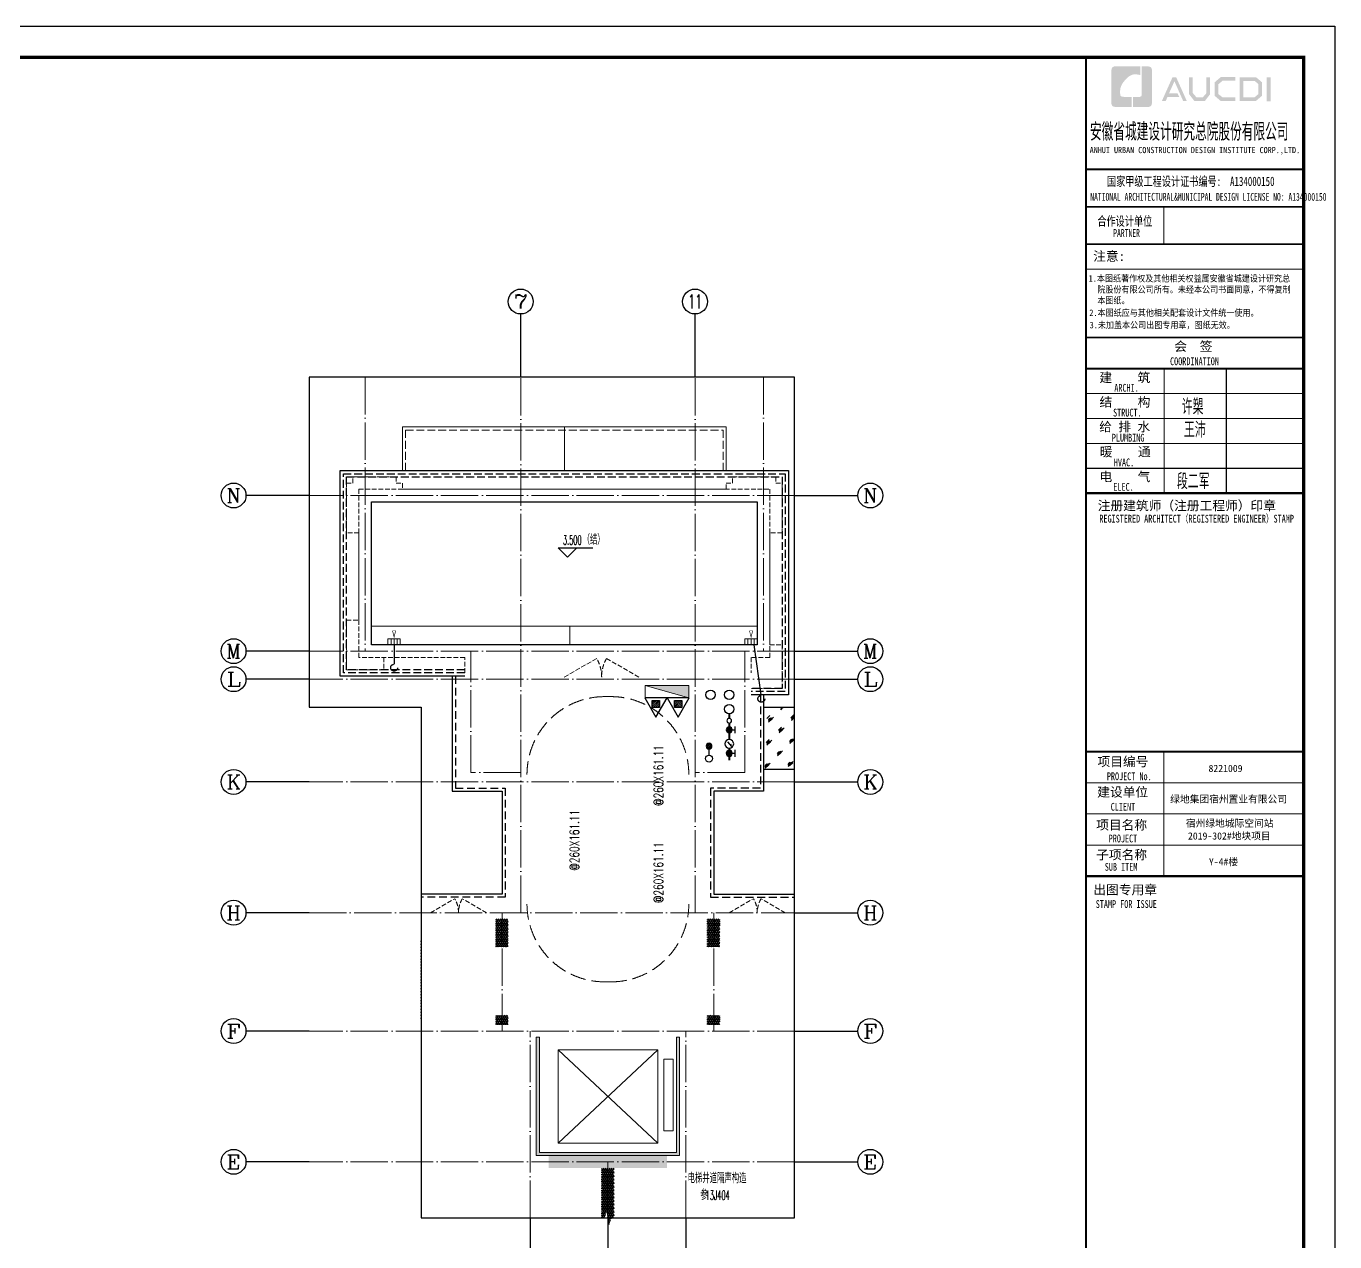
# Model space of a CAD drawing. Extents: x 27938 to 983267, y -209821 to 1628073.
# Drawn here: x 822356 to 843381, y 52778 to 72298 of the extents above; entities that cross this region are included whole.
import ezdxf
from ezdxf.enums import TextEntityAlignment as Align

# ---------------------------------------------------------------- set-up
doc = ezdxf.new("R2010")
doc.units = 0
doc.header["$LTSCALE"] = 1000
doc.header["$MEASUREMENT"] = 0
for name, pattern in [('#P_--_20B1_001_t3$0$DASH', [0.35, 0.25, -0.1]), ('__DASH', [0.35, 0.25, -0.1]), ('DASH', [0.35, 0.25, -0.1]), ('DOTE', [2.4200000000000004, 2, -0.2, 0.02, -0.2]), ('HIDDEN', [0.375, 0.25, -0.125])]:
    doc.linetypes.add(name, pattern=pattern)
for name, color, linetype, lineweight in [('3.5方案汇报，与郭总、侯月琴确定户型_t8$0$STAIR', 2, 'Continuous', 18), ('DOTE', 19, 'DOTE', 9), ('EQUIP_消火栓', 242, 'Continuous', 18), ('STAIR', 2, 'Continuous', 18), ('WINDOW', 144, 'Continuous', 15), ('图签', 147, 'Continuous', 18), ('填充', 251, 'Continuous', 5), ('平面-分水线', 214, 'Continuous', 15), ('平面-排水沟', 86, 'Continuous', 15), ('平面-看线', 45, 'Continuous', 15)]:
    doc.layers.add(name, color=color, linetype=linetype, lineweight=lineweight)
for name, color, linetype in [('AXIS', 3, 'Continuous'), ('AXIS_TEXT', 4, 'Continuous'), ('DIM_ELEV', 3, 'Continuous'), ('DIM_SYMB', 3, 'Continuous'), ('EQUIP_地漏', 7, 'Continuous'), ('EQUIP_消防', 7, 'Continuous'), ('PUB_TEXT', 4, 'Continuous'), ('ROOF', 183, 'Continuous'), ('VPIPE-凝结', 150, 'Continuous'), ('VPIPE-废水', 31, 'Continuous'), ('VPIPE-消防', 1, 'TG_X'), ('VPIPE-给水', 3, 'TG_J'), ('VPIPE-雨水', 4, 'DASH'), ('保温', 6, 'Continuous'), ('图框', 140, 'Continuous'), ('图签文字', 147, 'Continuous'), ('污水', 3, 'Continuous'), ('看线', 251, 'Continuous'), ('给水', 4, 'Continuous')]:
    doc.layers.add(name, color=color, linetype=linetype)
doc.layers.add('yichutu', color=7, linetype='Continuous', true_color=0xffffff, plot=False)
doc.styles.add('_TCH_AXIS', font='COMPLEX', dxfattribs={"bigfont": 'GBCBIG'})
doc.styles.add('_TCH_DIM', font='SIMPLEX.shx', dxfattribs={"width": 0.7, "bigfont": 'GBCBIG.shx'})
doc.styles.add('COMPLEX', font='COMPLEX')
doc.styles.add('HT', font='')
doc.styles.add('TG_LINETYPE', font='SIMPLEX', dxfattribs={"width": 0.8, "height": 3, "bigfont": 'HZTXT'})
doc.styles.add('宋体', font='', dxfattribs={"height": 50})
doc.styles.add('建筑图签-1', font='', dxfattribs={"width": 0.7})
doc.styles.add('建筑图签-2', font='TXT.shx', dxfattribs={"width": 0.5, "bigfont": 'HZTXT.shx'})
doc.styles.get('HT').set_extended_font_data('SimHei')
doc.styles.get('宋体').set_extended_font_data('SimSun')
doc.styles.get('建筑图签-1').set_extended_font_data('SimHei')
doc.linetypes.add('TG_J', pattern='A,2,-0.22,["J",TG_LINETYPE,S=0.1,R=0,X=-0.18,Y=-0.15],0', length=2.22)
doc.linetypes.add('TG_X', pattern='A,4,-0.3,["X",TG_LINETYPE,S=0.1,R=0,X=-0.23,Y=-0.15],0', length=4.3)
pattern_1 = [(90, (283184.9522580287, -314561.3548272096), (-16.49778, 1.010197673501861e-15), [9.525, -19.05]), (210, (283184.9522580287, -314561.3548272096), (8.248889999999996, -14.28749658604684), [9.525, -19.05]), (150, (283184.9522580287, -314551.8298272097), (-8.248890000000003, -14.28749658604684), [9.525, -19.05])]

# ---------------------------------------------------------------- blocks, each defined once
blk = doc.blocks.new('$TwtSys$00000434')
for p, q in [((-0.5, 0.5), (-0.5, -0.5)), ((-0.5, -0.5), (0.5, 0.5)), ((0.5, 0.5), (-0.5, 0.5)), ((0.5, -0.5), (0.5, 0.5)), ((-0.5, -0.5), (0.5, -0.5))]:
    blk.add_line(p, q)
blk.add_solid([(0.5, -0.5), (0.5, 0.5), (-0.5, -0.5)])
blk = doc.blocks.new('A$C2705576B')
at = {"layer": '给水'}
h = blk.add_hatch(color=256, dxfattribs=at)
edge = h.paths.add_edge_path()
edge.add_arc((417.4753939132206, -1741.187018943019), 47.17066666666666, 0, 360)
h = blk.add_hatch(color=256, dxfattribs=at)
edge = h.paths.add_edge_path()
edge.add_arc((794.6793657876551, -1741.187018943019), 47.17066666666666, 0, 360)
for p, q in [((363.1358234086074, -1645.378875686787), (471.8149644187652, -1645.378875686787)), ((417.4753939132206, -1741.187018943019), (417.4753939132206, -1645.378875686787)), ((740.3397952830419, -1645.378875686787), (849.0189362931997, -1645.378875686787)), ((794.6793657876551, -1741.187018943019), (794.6793657876551, -1645.378875686787)), ((525.2828902192414, -1704.277946659364), (564.0495230220258, -1714.966761028394)), ((601.1412538066506, -1768.080788225867), (525.283035626635, -1704.277946659364))]:
    blk.add_line(p, q, dxfattribs=at)
at = {"layer": '给水', "const_width": 35.378}
for points in [[(499.0671900771558, -1741.187018943019), (302.4753939132206, -1741.187018943019)], [(903.4753939132206, -1741.187018943019), (640.5791900772601, -1741.187018943019)], [(1052.830608317163, -1741.187018943019), (978.4711268208921, -1741.187018943019)]]:
    blk.add_lwpolyline(points, dxfattribs=at)
at = {"layer": '给水'}
for centre, radius in [((569.823190077208, -1741.187018943019), 70.756), ((417.4753939132206, -1741.187018943019), 47.17066666666666), ((794.6793657876551, -1741.187018943019), 47.17066666666666), ((940.9753939132206, -1741.187018943019), 37.5)]:
    blk.add_circle(centre, radius, dxfattribs=at)
blk = doc.blocks.new('$TwtSys$00000141')
at = {"color": 1}
for p, q in [((-47.09803151780761, 3.836055847277748), (-5.041545145413693, 45.89254221967349)), ((-47.09803151780761, 3.836055847277748), (-5.041545145413693, 45.89254221967349)), ((-43.60958444554853, -17.52724007043071), (17.52724007042889, 43.60958444554853)), ((-43.60958444554853, -17.52724007043071), (17.52724007042889, 43.60958444554853)), ((-33.23401871576607, -33.23401871577153), (33.23401871576607, 33.23401871576425)), ((-33.23401871576607, -33.23401871576971), (33.23401871576607, 33.23401871576425)), ((-16.17805684451741, -43.53063328177632), (43.79137317708955, 16.43879673983065)), ((-16.17805684451741, -43.53063328177632), (43.79137317708955, 16.43879673983247)), ((5.715553844029273, -46.12975947626182), (46.12974035062325, -5.715572969671484)), ((5.715553844029273, -46.12975947626182), (46.12974035062325, -5.715572969671484))]:
    blk.add_line(p, q, dxfattribs=at)
blk.add_circle((0, -1.818989403545856e-12), 47, dxfattribs=at)
blk.add_circle((0, -1.818989403545856e-12), 47, dxfattribs=at)
blk = doc.blocks.new('$TwtSys$00000546')
h = blk.add_hatch()
h.set_pattern_fill('ANSI31', color=1, scale=200, style=0)
h.set_pattern_definition([(45, (-38543.80223862439, -6670.830405693208), (-17.67766952966369, 17.67766952966369), [])])
h.paths.add_polyline_path([(-64.92232553117356, 173.7449990885525), (64.922325531159, 173.7449990885525), (64.922325531159, 43.90034802621994), (-64.92232553117356, 43.90034802621994)])
at = {"color": 1}
for points in [[(0, 343.6163707387423), (-198.3870041439732, 0), (198.3870041439732, 0)], [(-64.92232553117356, 173.7449990885525), (64.922325531159, 173.7449990885525), (64.922325531159, 43.90034802621994), (-64.92232553117356, 43.90034802621994)]]:
    blk.add_lwpolyline(points, close=True, dxfattribs=at)
blk = doc.blocks.new('yct-841-594-84100-59399.9999999999-100-1000.0')
at = {"layer": 'yichutu', "color": 7, "true_color": 0xffffff}
blk.add_lwpolyline([(0, 0), (0, 59399.99999999994), (84100, 59399.99999999994), (84100, 0)], close=True, dxfattribs=at)
blk = doc.blocks.new('_AXISO')
blk.add_circle((0, 0), 0.5)
at = {"layer": 'AXIS_TEXT', "style": 'COMPLEX', "width": 1.041666666666667}
blk.add_attdef('A', text='', height=0.56, dxfattribs=at).set_placement((-0.25, -0.28), (0.25, -0.28), align=Align.FIT)
blk = doc.blocks.new('DFSFSF')
at = {"layer": '平面-分水线'}
for p, q in [((697141.9143252881, 775567.7311356195), (697141.9143252881, 775667.5561356199)), ((697342.3369560526, 775667.5561356199), (697142.6869560517, 775667.5561356199)), ((697193.1069603423, 775567.7311356195), (697193.1069603423, 775667.5561356199)), ((697242.5119560522, 775567.7311356195), (697242.5119560522, 775667.5561356199)), ((697291.916951762, 775567.7311356195), (697291.916951762, 775667.5561356199)), ((697342.3369560526, 775667.5561356199), (697342.3369560526, 775567.7311356195)), ((697342.3369560526, 775567.7311356195), (697342.3369560526, 775667.5561356199)), ((697342.3369560526, 775567.7311356195), (697142.6869560517, 775567.7311356195))]:
    blk.add_line(p, q, dxfattribs=at)
blk = doc.blocks.new('DFGDGDGD')
at = {"layer": '平面-分水线', "const_width": 10}
blk.add_lwpolyline([(697267.5119560522, 775440.6606483405), (697242.5119560522, 775540.6606483405), (697217.5119560522, 775440.6606483405)], close=True, dxfattribs=at)
blk.add_blockref('DFSFSF', (0, 0))
blk = doc.blocks.new('院标1')
h = blk.add_hatch(color=150)
h.dxf.hatch_style = 1
h.set_gradient(color1=(33, 113, 253), color2=(33, 113, 253), tint=1, name='INVCURVED')
edge = h.paths.add_edge_path()
edge.add_spline(control_points=[(116372.9006213126, 648379.0025742948), (116378.7378886427, 648379.2628153446), (116381.5158105757, 648378.8361410631), (116390.5818825899, 648378.8361410631), (116390.5818825899, 648378.8361410631), (116390.5818825899, 648378.8361410631), (116616.0293115861, 648378.8361410631), (116616.0293115861, 648378.8361410631), (116616.0293115861, 648378.8361410631), (116616.0293115861, 648378.8361410631), (116616.0293115861, 648053.8555876653), (116616.0293115861, 648053.8555876653), (116616.0293115861, 648053.8555876653), (116616.0293115861, 648053.8555876653), (116108.105350393, 648053.8555876653), (116108.105350393, 648053.8555876653), (116108.105350393, 648053.8555876653), (116027.8361159938, 648053.8555876653), (115962.7123056344, 648111.1721664476), (115962.7123056344, 648199.2728408957), (115962.7123056344, 648199.2728408957), (115962.7123056344, 648199.2728408957), (115962.7123056344, 649214.6850108118), (115962.7123056344, 649214.6850108118), (115962.7123056344, 649214.6850108118), (115962.7123056344, 649295.0722615034), (116018.370604223, 649360.1052900997), (116108.105350393, 649360.1052900997), (116108.105350393, 649360.1052900997), (116108.105350393, 649360.1052900997), (116896.6871824661, 649360.1052900997), (116896.6871824661, 649360.1052900997), (116896.6871824661, 649360.1052900997), (116896.6871824661, 649360.1052900997), (116896.6871824661, 649080.1797254328), (116896.6871824661, 649080.1797254328), (116896.6871824661, 649080.1797254328), (116896.6871824661, 649080.1797254328), (116566.2234106177, 649140.4588157317), (116356.0121874289, 648859.1079773916), (116356.0121874289, 648859.1079773916), (116245.1373948324, 648719.2435419696), (116240.2896487121, 648545.3026589571), (116247.2284014249, 648465.708235659), (116247.2284014249, 648465.708235659), (116254.1792583724, 648386.1017081195), (116247.2284014249, 648465.708235659), (116247.2284014249, 648465.708235659), (116247.2284014249, 648465.708235659), (116247.2284014249, 648465.708235659), (116257.8347373425, 648373.9036652995), (116372.9006213126, 648379.0025742948)], knot_values=[0, 0, 0, 0, 0.07142857142857142, 0.07142857142857142, 0.07142857142857142, 0.1071428571428571, 0.1428571428571428, 0.1428571428571428, 0.1428571428571428, 0.1785714285714285, 0.2142857142857143, 0.2142857142857143, 0.2142857142857143, 0.25, 0.2857142857142857, 0.2857142857142857, 0.2857142857142857, 0.3214285714285714, 0.3571428571428572, 0.3571428571428572, 0.3571428571428572, 0.3928571428571428, 0.4285714285714285, 0.4285714285714285, 0.4285714285714285, 0.4642857142857143, 0.5, 0.5, 0.5, 0.5357142857142857, 0.5714285714285714, 0.5714285714285714, 0.5714285714285714, 0.6071428571428572, 0.6428571428571429, 0.6428571428571429, 0.6428571428571429, 0.6785714285714286, 0.7142857142857143, 0.7142857142857143, 0.7142857142857143, 0.75, 0.7857142857142857, 0.7857142857142857, 0.7857142857142857, 0.8214285714285714, 0.8571428571428571, 0.8571428571428571, 0.8571428571428571, 0.9285714285714286, 1, 1, 1, 1], degree=3, periodic=0)
h = blk.add_hatch(color=150)
h.dxf.hatch_style = 1
h.set_gradient(color1=(33, 113, 253), color2=(33, 113, 253), tint=1, name='INVCURVED')
edge = h.paths.add_edge_path()
edge.add_spline(control_points=[(117268.1328679732, 649214.6850108118), (117268.1328679732, 649214.6850108118), (117268.1328679732, 648199.2728408957), (117268.1328679732, 648199.2728408957), (117268.1328679732, 648199.2728408957), (117268.1328679732, 648114.1649385535), (117212.4715433248, 648053.8555876653), (117122.7277189753, 648053.8555876653), (117122.7277189753, 648053.8555876653), (117122.7277189753, 648053.8555876653), (116662.9574306789, 648053.8555876653), (116662.9574306789, 648053.8555876653), (116662.9574306789, 648053.8555876653), (116662.9574306789, 648053.8555876653), (116662.9574306789, 648378.8361410631), (116662.9574306789, 648378.8361410631), (116662.9574306789, 648378.8361410631), (116662.9574306789, 648378.8361410631), (116865.3281356438, 648378.8361410631), (116865.3281356438, 648378.8361410631), (116865.3281356438, 648378.8361410631), (116907.1906323904, 648378.8361410631), (116941.0734122108, 648412.809702649), (116941.0734122108, 648454.5723394576), (116941.0734122108, 648454.5723394576), (116941.0734122108, 648454.5723394576), (116941.0734122108, 649360.1052900997), (116941.0734122108, 649360.1052900997), (116941.0734122108, 649360.1052900997), (116941.0734122108, 649360.1052900997), (117122.7277189753, 649360.1052900997), (117122.7277189753, 649360.1052900997), (117122.7277189753, 649360.1052900997), (117204.4313052248, 649360.1052900997), (117268.1328679732, 649306.2474964692), (117268.1328679732, 649214.6850108118)], knot_values=[0, 0, 0, 0, 0.1, 0.1, 0.1, 0.15, 0.2, 0.2, 0.2, 0.25, 0.3, 0.3, 0.3, 0.35, 0.4, 0.4, 0.4, 0.45, 0.5, 0.5, 0.5, 0.55, 0.6, 0.6, 0.6, 0.6499999999999999, 0.7, 0.7, 0.7, 0.75, 0.8, 0.8, 0.8, 0.9, 1, 1, 1, 1], degree=3, periodic=0)
blk = doc.blocks.new('A$C140179C8')
at = {"layer": '图框'}
h = blk.add_hatch(color=256, dxfattribs=at)
h.paths.add_polyline_path([(40956.67029328132, -820.7526410380378), (41019.48493681522, -820.7526410380378), (41019.48493681522, -1205.884234249592), (40956.67029328132, -1205.884234249592)])
h.paths.add_polyline_path([(40580.31779790716, -879.0725192204118), (40580.31779790716, -1142.06065024808), (40760.59631415084, -1142.06065024808), (40822.6889430806, -1088.72301368136), (40822.6889430806, -929.4117791494355), (40762.47086420737, -879.0725193601102)], flags=16)
h.paths.add_polyline_path([(40521.27892290009, -820.0336442478001), (40521.27892290009, -1201.099525220692), (40782.47213870601, -1201.099525220692), (40881.72781808814, -1115.838787370361), (40881.72781808814, -901.8149288753048), (40783.89738023095, -820.0336442478001)])
h.paths.add_polyline_path([(40449.84422384575, -818.196207812056), (40449.84422384575, -875.8474659090862), (40246.28697891568, -875.8474659090862), (40179.88488736143, -931.3220685496926), (40179.88488736143, -1091.220826367848), (40246.28697891568, -1142.344576181844), (40450.93307295162, -1142.344576181844), (40450.93307295162, -1203.257744890638), (40219.07239019917, -1203.257744890638), (40117.83819230041, -1116.238230155781), (40117.83819230041, -901.9525828454643), (40216.89690507436, -818.196207812056)])
h.paths.add_polyline_path([(39708.3667424795, -819.090959421359), (39768.68057400826, -819.090959421359), (39768.68057400826, -1074.415964508429), (39825.70572708501, -1140.164233572781), (39930.97884701518, -1140.164233572781), (39988.00400010624, -1074.415964508429), (39988.00400010624, -819.090959421359), (40045.02694007789, -819.090959421359), (40045.02694007789, -1093.044743189588), (39962.78120856686, -1201.529694340192), (39793.90336553007, -1201.529694340192), (39708.3667424795, -1091.948426576331)])
h.paths.add_polyline_path([(39442.4596067107, -819.7718556420878), (39500.9542634706, -819.7718556420878), (39671.92791975057, -1201.924220720306), (39614.09719536593, -1201.924220720306), (39473.37008573813, -884.857664225623), (39385.81068198802, -1078.989276211709), (39521.59813462605, -1078.989276211709), (39551.88230409101, -1136.583997836336), (39361.38682242297, -1136.583997836336), (39332.08084666682, -1202.96400086116), (39270.53652711911, -1202.96400086116)])
for p, q in [((38052.46589077916, -2299.83371556364), (41552.46589077916, -2299.83371556364)), ((38052.46589077916, -2299.83371556364), (41552.46589077916, -2299.83371556364)), ((38052.46589077916, -2899.83371556364), (41552.46589077916, -2899.83371556364))]:
    blk.add_line(p, q, dxfattribs=at)
blk.add_lwpolyline([(0, 0), (42050, 0), (42050, -29699.99999999997), (0, -29699.99999999997)], close=True, dxfattribs=at)
blk.add_lwpolyline([(0, 0), (42050, 0), (42050, -29699.99999999997), (0, -29699.99999999997)], close=True, dxfattribs=at)
at = {"layer": '图框', "const_width": 50}
blk.add_lwpolyline([(41550, -29199.99999999997), (41550, -500), (1250, -500), (1250, -29199.99999999997)], close=True, dxfattribs=at)
at = {"layer": '图框'}
for points, const_width in [([(38052.46589077904, -29199.99999999997), (38052.46589077916, -499.9999999995343)], 35), ([(38052.46589077916, -2299.83371556364), (41552.46589077916, -2299.83371556364)], 30), ([(38052.46589077916, -2899.83371556364), (41552.46589077916, -2899.83371556364)], 30), ([(38052.46589077916, -2899.83371556364), (41552.46589077916, -2899.83371556364)], 30), ([(39302.46589077916, -2899.83371556364), (39302.46589077916, -3499.83371556364)], 17.5), ([(38052.46589077916, -3499.83371556364), (41552.46589077916, -3499.83371556364)], 30), ([(38052.46589077916, -3499.83371556364), (41552.46589077916, -3499.83371556364)], 30), ([(38052.46589077916, -3900.274789971765), (41552.46589077916, -3900.274789971765)], 17.5), ([(38056.70513273124, -4999.83371556364), (41556.70513273124, -4999.83371556364)], 30), ([(38056.70513273124, -5499.83371556364), (41556.70513273124, -5499.83371556364)], 35), ([(38056.70513273124, -5499.83371556364), (41556.70513273124, -5499.83371556364)], 35), ([(39306.70513273124, -5499.83371556364), (39306.70513273124, -7499.83371556364)], 17.5), ([(40306.70513273124, -5499.83371556364), (40306.70513273124, -7499.83371556364)], 17.5), ([(38056.70513273124, -5899.83371556364), (41556.70513273124, -5899.83371556364)], 17.5), ([(38056.70513273124, -6299.83371556364), (41556.70513273124, -6299.83371556364)], 17.5), ([(38056.70513273124, -6699.83371556364), (41556.70513273124, -6699.83371556364)], 17.5), ([(38056.70513273124, -7099.83371556364), (41556.70513273124, -7099.83371556364)], 17.5), ([(38056.70513273124, -7499.83371556364), (41556.70513273124, -7499.83371556364)], 35), ([(38052.46589077916, -11649.83371556364), (41552.46589077916, -11649.83371556364)], 35), ([(38052.46589077916, -11649.83371556364), (41552.46589077916, -11649.83371556364)], 35), ([(39302.46589077916, -13649.83371556361), (39302.46589077916, -11649.83371556364)], 17.5), ([(38052.46589077916, -12149.83371556364), (41552.46589077916, -12149.83371556364)], 17.5), ([(38052.46589077916, -12649.83371556361), (41552.46589077916, -12649.83371556361)], 17.5), ([(38052.46589077916, -13149.83371556361), (41552.46589077916, -13149.83371556361)], 17.5), ([(41552.46589077916, -13649.83371556361), (38052.46589077916, -13649.83371556361)], 35)]:
    blk.add_lwpolyline(points, dxfattribs=dict(at, const_width=const_width))
at = {"xscale": 0.5, "yscale": 0.5, "zscale": 0.5}
blk.add_blockref('院标1', (-19521.94561225129, -325324.5490525123), dxfattribs=at)
at = {"layer": '图框'}
for s, height, style, width, p in [('ANHUI URBAN CONSTRUCTION DESIGN INSTITUTE CORP.,LTD.', 100, '建筑图签-1', 0.91, (38111.69772491639, -2038.901537347585)), ('NATIONAL ARCHITECTURAL&MUNICIPAL DESIGN LICENSE NO: A134000150', 125, '建筑图签-1', 0.6, (38120.86008863372, -2802.684372604825)), ('PARTNER', 125, '建筑图签-1', 0.6, (38489.85564487567, -3383.183925582562)), ('1.本图纸著作权及其他相关权益属安徽省城建设计研究总', 105, 'HT', 0.88, (38095.31247487292, -4103.303948215209)), ('院股份有限公司所有。未经本公司书面同意，不得复制', 105, 'HT', 0.88, (38235.01568287751, -4280.488973638508)), ('本图纸。', 105, 'HT', 0.88, (38235.01568287751, -4455.530866872985)), (' 2.本图纸应与其他相关配套设计文件统一使用。 ', 105, 'HT', 0.88, (38039.8937963699, -4653.873498638161)), ('3.未加盖本公司出图专用章，图纸无效。', 105, 'HT', 0.88, (38111.42925545294, -4851.201474443078)), ('COORDINATION', 125, '建筑图签-1', 0.7, (39402.29956226191, -5443.414982483722)), ('ARCHI.', 125, '建筑图签-1', 0.7, (38507.19456203328, -5869.101097107865)), ('STRUCT.', 125, '建筑图签-1', 0.7, (38487.37413877936, -6267.556970695034)), ('PLUMBING', 125, '建筑图签-1', 0.7, (38467.05294004641, -6670.761406407226)), ('HVAC.', 125, '建筑图签-1', 0.7, (38499.37724948709, -7067.357450950425)), ('ELEC.', 125, '建筑图签-1', 0.7, (38491.68576572835, -7459.776654296555)), ('REGISTERED ARCHITECT（REGISTERED ENGINEER）STAMP', 125, '建筑图签-1', 0.7, (38266.88228308363, -7970.648617564235)), ('PROJECT No.', 125, '建筑图签-1', 0.7, (38387.30729733733, -12107.43370869616, -899.4999999998836)), ('CLIENT', 125, '建筑图签-1', 0.7, (38449.35066365218, -12597.01604502412)), ('PROJECT', 125, '建筑图签-1', 0.7, (38416.91550621612, -13106.60661520946)), ('SUB ITEM', 125, '建筑图签-1', 0.7, (38353.65229573613, -13562.16779468392)), ('STAMP FOR ISSUE', 125, '建筑图签-1', 0.7, (38208.82017528592, -14159.33426541646))]:
    blk.add_text(s, height=height, dxfattribs=dict(at, style=style, width=width)).set_placement(p)
at = {"layer": '图签', "color": 2, "style": '宋体'}
for s, p in [('8221009', (40021.1683206209, -11976.08676972147)), ('绿地集团宿州置业有限公司', (39405.03870412451, -12468.98719972558)), ('宿州绿地城际空间站', (39657.3840064226, -12856.14338893187)), ('2019-302#地块项目', (39690.98479200492, -13060.70194654469)), ('Y-4#楼', (40027.06086439919, -13476.08676972147))]:
    blk.add_text(s, height=114.672396144415, dxfattribs=at).set_placement(p)
at = {"layer": '图签文字', "color": 7, "style": '建筑图签-1'}
for s, height, width, p in [('安徽省城建设计研究总院股份有限公司', 250, 0.55, (38116.49414721131, -1811.446802265011)), ('国家甲级工程设计证书编号:  A134000150', 150, 0.7, (38388.54279470944, -2566.31415112596)), ('合作设计单位', 150, 0.7, (38234.92927200766, -3204.878861066885))]:
    blk.add_text(s, height=height, dxfattribs=dict(at, width=width)).set_placement(p)
for s, p in [('注意:', (38168.17322336184, -3768.378986909054)), ('会  签', (39469.76323031774, -5216.22160671372)), ('建    筑', (38267.29546599369, -5716.597893641796)), ('结    构', (38269.6130926949, -6110.364263667259)), ('给 排 水', (38264.9942053979, -6507.302951369435)), ('暖    通', (38274.10841605579, -6908.853140653577)), ('电    气', (38269.20588598633, -7308.938427585177)), ('注册建筑师（注册工程师）印章', (38240.21179920109, -7773.126920900773)), ('项目编号', (38236.43888822803, -11883.76335234242)), ('建设单位', (38232.55038793047, -12372.45420414532)), ('项目名称', (38215.76776485424, -12901.44285943589)), ('子项名称', (38215.76776485424, -13379.79111297053)), ('出图专用章', (38170.39692084538, -13940.96228116142))]:
    blk.add_text(s, height=150, dxfattribs=at).set_placement(p)
at = {"layer": '图签文字', "color": 1, "style": '建筑图签-2', "width": 0.7}
for s, p in [('许槊', (39589.74690794852, -6235.948950364254)), ('王沛', (39625.267749344, -6606.427357712761)), ('段二军', (39512.82218784373, -7434.188788482919))]:
    blk.add_text(s, height=250, dxfattribs=at).set_placement(p)

msp = doc.modelspace()

# ---------------------------------------------------------------- hatches: boundary and pattern name
at = {"layer": '保温', "linetype": 'Continuous', "ltscale": 10, "true_color": 0x636466}
h = msp.add_hatch(dxfattribs=at)
h.set_pattern_fill('玻璃1', color=251, scale=35, style=0)
h.set_pattern_definition([(45, (545884.9492205566, -546172.438822836), (-171.459252302114, 171.459252302114), [78.4, -201.6]), (45, (545918.5492205566, -546158.438822836), (-171.459252302114, 171.459252302114), [33.6, -246.4]), (45, (545884.9492205566, -546158.438822836), (-171.459252302114, 171.459252302114), [56, -224]), (45, (545901.7492205566, -546172.438822836), (188.0904037956217, -188.0904037956217), [70, -210]), (45, (545884.9492205566, -546186.438822836), (-171.459252302114, 171.459252302114), [112, -168]), (45, (545884.9492205566, -546144.438822836), (-171.459252302114, 171.459252302114), [28, -252])])
h.paths.add_polyline_path([(834701.5309601449, 60362.37063428891), (834701.5309601449, 61362.37187702066), (834201.5306110797, 61362.37143718891), (834201.5341898757, 60362.37681934456)])
at = {"layer": '保温', "linetype": 'Continuous', "ltscale": 10}
h = msp.add_hatch(dxfattribs=at)
h.set_pattern_fill('HEX', color=251, scale=10, angle=90, style=0)
h.set_pattern_definition(pattern_1)
h.paths.add_polyline_path([(829901.6290120748, 57512.37124656737), (830101.6289957655, 57512.37124655469), (830101.529806714, 57962.36397184632), (829901.5298230234, 57962.36416849124)])
h = msp.add_hatch(dxfattribs=at)
h.set_pattern_fill('HEX', color=251, scale=10, angle=90, style=0)
h.set_pattern_definition(pattern_1)
h.paths.add_polyline_path([(833501.3454630258, 57512.41699736819), (833301.3454793999, 57512.4119135332), (833301.433230035, 57962.40464120076), (833501.4332136558, 57962.40992166798)])
at = {"layer": '保温', "linetype": 'ByBlock', "ltscale": 10}
h = msp.add_hatch(dxfattribs=at)
h.set_pattern_fill('AR-HBONE', color=251, scale=55)
h.set_pattern_definition([(45, (283184.9522580287, -314561.3548272096), (0, 47.41575231924514), [100.584, -33.528]), (135, (283208.6601180286, -314537.6469672096), (3.05311331771918e-15, 47.41575231924513), [100.584, -33.528])])
h.paths.add_polyline_path([(828701.5309592071, 57609.09577864906), (828701.5309592071, 56362.36986877068), (828701.6270571873, 56362.36986867615)])
at = {"layer": '保温', "linetype": 'Continuous', "ltscale": 10}
h = msp.add_hatch(dxfattribs=at)
h.set_pattern_fill('HEX', color=251, scale=10, angle=90, style=0)
h.set_pattern_definition(pattern_1)
h.paths.add_polyline_path([(829901.6300338567, 56262.36563279192), (830101.6300175469, 56262.36563277923), (830101.5262225247, 56412.37122999402), (829901.526238834, 56412.37142663894)])
h = msp.add_hatch(dxfattribs=at)
h.set_pattern_fill('HEX', color=251, scale=10, angle=90, style=0)
h.set_pattern_definition(pattern_1)
h.paths.add_polyline_path([(833501.3762152786, 56262.41138397055), (833301.3762316527, 56262.40630013557), (833301.4762136661, 56412.41189994031), (833501.476197287, 56412.41718040753)])
h = msp.add_hatch(dxfattribs=at)
h.set_pattern_fill('HEX', color=251, scale=10, angle=90, style=0)
h.set_pattern_definition(pattern_1)
h.paths.add_polyline_path([(832651.5301510091, 53962.36997949201), (832651.530109603, 54162.36997648221), (830751.5295115304, 54162.36997652645), (830751.5295529366, 53962.36997953613)])
h = msp.add_hatch(dxfattribs=at)
h.set_pattern_fill('HEX', color=251, scale=10, angle=90, style=0)
h.set_pattern_definition(pattern_1)
h.paths.add_polyline_path([(831601.6287675728, 53162.37000428684), (831645.280959676, 53162.37000428684), (831682.5354191293, 53267.37000428714), (831719.5640850784, 53057.37000428684), (831757.780959676, 53162.3700042869), (831801.628751263, 53162.3700042869), (831801.628744395, 53962.36987968287), (831601.6287607043, 53962.37007632779)])
at = {"layer": '填充'}
h = msp.add_hatch(dxfattribs=at)
h.set_pattern_fill('隔热材料02', color=256, scale=100, style=0)
h.set_pattern_definition([(0, (-342506.8658692831, -554576.2605129889), (0, 50), []), (0, (-342506.8658692831, -554559.5940129888), (0, 50), []), (270, (-342463.1243692831, -554550.962762989), (50, -9.184850993605149e-15), [5.01775, -44.98225]), (270, (-342500.5831192828, -554550.962762989), (50, -9.184850993605149e-15), [5.01775, -44.98225]), (90, (-342475.0713692828, -554584.891762989), (-50, 3.061616997868383e-15), [5.01775, -44.98225]), (90, (-342488.6363692832, -554584.891762989), (-50, 3.061616997868383e-15), [5.01775, -44.98225]), (180, (-342456.8416192828, -554592.927262989), (-6.123233995736766e-15, -50), [50.02425, 0.02425]), (135, (-342470.7988692828, -554590.418512989), (2.775557561562891e-15, 49.99987405109137), [4.268000000000001, -66.44274999999999]), (116.56505, (-342423.816869283, -554587.400512989), (0.0001128305918363104, 49.99993342107836), [2.804999999999989, -108.9984999999997]), (116.56505, (-342473.816869283, -554587.400512989), (0.0001128305918363104, 49.99993342107836), [2.804999999999989, -108.9984999999997]), (153.43495, (-342415.7813692827, -554592.927262989), (-0.0001128305918057793, 49.99993342107837), [5.609999999999999, -106.1935]), (153.43495, (-342465.7813692827, -554592.927262989), (-0.0001128305918057793, 49.99993342107837), [5.609999999999999, -106.1935]), (63.43495000000001, (-342425.0713692828, -554579.8740129889), (-0.0001128305918307593, 49.99993342107837), [26.714, -85.0895]), (63.43495000000001, (-342475.0713692828, -554579.8740129889), (-0.0001128305918307593, 49.99993342107837), [26.714, -85.0895]), (116.56505, (-342413.1243692831, -554550.962762989), (0.0001128305918363104, 49.99993342107836), [2.804999999999989, -108.9984999999997]), (116.56505, (-342463.1243692831, -554550.962762989), (0.0001128305918363104, 49.99993342107836), [2.804999999999989, -108.9984999999997]), (135, (-342464.3788692829, -554548.454012989), (2.775557561562891e-15, 49.99987405109137), [4.268000000000001, -66.44274999999999]), (153.43495, (-342417.3968692831, -554545.436012989), (-0.0001128305918057793, 49.99993342107837), [5.609999999999999, -106.1935]), (153.43495, (-342467.3968692831, -554545.436012989), (-0.0001128305918057793, 49.99993342107837), [5.609999999999999, -106.1935]), (45, (-342499.328619283, -554548.454012989), (0, 49.99987405109137), [4.268000000000001, -66.44274999999999]), (63.43495000000001, (-342450.5831192828, -554550.962762989), (-0.0001128305918307593, 49.99993342107837), [2.805, -108.9985]), (63.43495000000001, (-342500.5831192828, -554550.962762989), (-0.0001128305918307593, 49.99993342107837), [2.805, -108.9985]), (26.56505, (-342446.3108692829, -554545.436012989), (0.0001128305918307593, 49.99993342107837), [5.609999999999999, -106.1935]), (26.56505, (-342496.3108692829, -554545.436012989), (0.0001128305918307593, 49.99993342107837), [5.609999999999999, -106.1935]), (116.56505, (-342438.6363692832, -554579.8740129889), (0.0001128305918363104, 49.99993342107836), [26.71399999999991, -85.08949999999966]), (116.56505, (-342488.6363692832, -554579.8740129889), (0.0001128305918363104, 49.99993342107836), [26.71399999999991, -85.08949999999966]), (45, (-342492.9086192831, -554590.418512989), (0, 49.99987405109137), [4.268000000000001, -66.44274999999999]), (63.43495000000001, (-342439.890619283, -554587.400512989), (-0.0001128305918307593, 49.99993342107837), [2.805, -108.9985]), (63.43495000000001, (-342489.890619283, -554587.400512989), (-0.0001128305918307593, 49.99993342107837), [2.805, -108.9985]), (26.56505, (-342447.9263692828, -554592.927262989), (0.0001128305918307593, 49.99993342107837), [5.609999999999999, -106.1935]), (26.56505, (-342497.9263692828, -554592.927262989), (0.0001128305918307593, 49.99993342107837), [5.609999999999999, -106.1935])])
h.paths.add_polyline_path([(832801.5314597497, 56062.37029072506), (832851.5314597497, 56062.37029072343), (832851.5314596817, 54162.37029070329), (830551.5314596719, 54162.37029072121), (830551.5314596458, 56062.37029072459), (830601.5314596458, 56062.37029072377), (830601.5314596714, 54212.3702907183), (832801.5314596836, 54212.37029070375)])

# ---------------------------------------------------------------- linework, layer by layer
at = {"layer": '3.5方案汇报，与郭总、侯月琴确定户型_t8$0$STAIR'}
for p, q in [((832501.5272729443, 55862.37132096189), (830901.5272729439, 54362.37132096328)), ((830901.5272729439, 55862.37132096189), (832501.5272729443, 54362.37132096328))]:
    msp.add_line(p, q, dxfattribs=at)
for points in [[(830901.5272729439, 54362.37132096328), (830901.5272729439, 55862.37132096189), (832501.5272729443, 55862.37132096189), (832501.5272729443, 54362.37132096328)], [(832601.527272935, 54562.37132107877), (832601.527272935, 55712.37132107923), (832751.5272729378, 55712.37132107923), (832751.5272729378, 54562.37132107877)]]:
    msp.add_lwpolyline(points, close=True, dxfattribs=at)
at = {"layer": 'AXIS'}
for p, q in [((830301.530959209, 66662.36911574114), (830301.530959209, 67676.97669560535)), ((833101.530960151, 66662.36911568014), (833101.530960151, 67676.97669554435)), ((826901.5336130899, 64762.36931358583), (825886.9260332257, 64762.36931358583)), ((834701.5309601445, 64762.36931357099), (835716.1385400087, 64762.36931357099)), ((826901.5336130899, 62262.37031782445), (825886.9260332257, 62262.37031782445)), ((834701.5309601449, 62262.3703178096), (835716.1385400092, 62262.3703178096)), ((826901.5336130899, 61812.37031782451), (825886.9260332257, 61812.37031782451)), ((834701.5309601449, 61812.3703178096), (835716.1385400092, 61812.3703178096)), ((826901.5336132767, 60162.37031802707), (825886.9260334125, 60162.37031802707)), ((834701.5309599582, 60162.37031801217), (835716.1385398224, 60162.37031801217)), ((826901.53361277, 58062.36965010638), (825886.9260329058, 58062.36965010638)), ((834701.5309604649, 58062.36965009148), (835716.1385403291, 58062.36965009148)), ((826901.5336130899, 56162.37031784267), (825886.9260332257, 56162.37031784267)), ((834701.5309601449, 56162.37031782776), (835716.1385400092, 56162.37031782776)), ((826901.5336130233, 54062.37031788405), (825886.9260331591, 54062.37031788405)), ((834701.5309602111, 54062.37031786915), (835716.1385400753, 54062.37031786915)), ((830451.5298148687, 53162.37000428714), (830451.5298148687, 52147.76242442292)), ((831701.0486003305, 53162.37000428708), (831701.0486003305, 52147.76242442286)), ((832951.5298052863, 53162.37000429546), (832951.5298052863, 52147.76242443125))]:
    msp.add_line(p, q, dxfattribs=at)
at = {"layer": 'DIM_ELEV'}
for p, q in [((831051.5286705405, 63771.98725318836), (830901.5286705405, 63921.98725318836)), ((830901.5286705405, 63921.98725318836), (831459.1851601654, 63921.98725318836)), ((831051.5286705405, 63771.98725318836), (831201.5286705405, 63921.98725318836))]:
    msp.add_line(p, q, dxfattribs=at)
at = {"layer": 'DIM_SYMB'}
msp.add_lwpolyline([(826901.5336130229, 66662.36911561873), (826901.5336130229, 61362.37011934954), (828701.5309591237, 61362.37011934954), (828701.5309592905, 53162.37000428987), (834701.5309601445, 53162.37000428987), (834701.5309601445, 66662.36911561873)], close=True, dxfattribs=at)
at = {"layer": 'DOTE', "linetype": 'DOTE', "ltscale": 0.3}
for p, q in [((827801.5272594029, 66662.36911561873), (827801.5272594029, 62262.37000432398)), ((830301.530959209, 58062.36996705315), (830301.530959209, 66662.36911561873)), ((833101.530959209, 58062.36996705315), (833101.530959209, 66662.36911561873)), ((834201.528432101, 66662.36911561873), (834201.528432101, 62262.37000432392)), ((834701.530960218, 64762.36900008537), (826901.533613096, 64762.36900008543)), ((834701.5309601449, 62262.37000432398), (826901.5336130229, 62262.37000432404)), ((829501.530959209, 60312.37000432392), (829501.5309592085, 62262.37000432398)), ((833901.530959209, 60312.37000432392), (833901.530959209, 62262.37000432392)), ((834701.5309601449, 61812.37000432398), (826901.5336130229, 61812.37000432404)), ((834701.5309601449, 60162.36999966644), (826901.5336130229, 60162.36999966638)), ((830301.530959209, 60312.37000432386), (829501.530959209, 60312.37000432392)), ((833901.530959209, 60312.37000432375), (833101.5309592085, 60312.37000432386)), ((826901.5336130229, 58062.36996705344), (834701.5309601449, 58062.36996705338)), ((830001.5298148687, 56162.37031788399), (830001.5298148687, 58062.36996705338)), ((833401.5298148687, 56162.37031788399), (833401.5298148682, 58062.36996705338)), ((834701.5309601449, 56162.37031788405), (826901.5336130229, 56162.37031788399)), ((830451.5298148687, 53162.37000428714), (830451.5298148687, 56162.37031788405)), ((832951.5298148687, 53162.37000428714), (832951.5298148687, 56162.37031788405)), ((834701.5309601449, 54062.37031788405), (826901.5336130229, 54062.37031788399)), ((831701.5298148687, 53159.64743305554), (831701.5298148687, 54062.37031788411))]:
    msp.add_line(p, q, dxfattribs=at)
at = {"layer": 'ROOF', "ltscale": 0.8}
msp.add_lwpolyline([(829401.5296860016, 61862.37035466984), (827401.5286699324, 61862.37035466984), (827401.5286699324, 65162.37009525867), (834601.5306462646, 65162.37009525878), (834601.5306462646, 61562.37035466995), (834001.5292728175, 61562.37035466995)], dxfattribs=at)
at = {"layer": 'ROOF', "linetype": '__DASH', "ltscale": 0.5}
for points in [[(829401.5296860016, 61912.37035466984), (827451.5286699324, 61912.37035466984), (827451.5286699324, 65112.37009525867), (834551.5306462646, 65112.37009525878), (834551.5306462646, 61612.37035466995), (834001.5292728175, 61612.37035466995)], [(829401.5296860016, 61962.37035466984), (827501.5286699324, 61962.37035466984), (827501.5286699324, 65062.37009525867), (834501.5306462646, 65062.37009525878), (834501.5306462646, 61662.37035466995), (834001.5292728175, 61662.37035466995)]]:
    msp.add_lwpolyline(points, dxfattribs=at)
at = {"layer": 'ROOF', "ltscale": 0.8}
msp.add_lwpolyline([(834101.5256862167, 62362.3659169307), (829601.5299548189, 62362.36829098871), (827901.5295919728, 62362.36829098871), (827901.5295919763, 64662.36728678548), (834101.5309128239, 64662.36728660423)], close=True, dxfattribs=at)
at = {"layer": 'STAIR', "color": 130}
msp.add_lwpolyline([(828401.7847336712, 65162.37009525867), (828401.5364971412, 65862.37009364375), (833601.6045830608, 65862.37009364375), (833601.8528195908, 65162.37009525878)], dxfattribs=at)
at = {"layer": 'STAIR', "color": 130, "linetype": '#P_--_20B1_001_t3$0$DASH', "ltscale": 0.5}
msp.add_lwpolyline([(828451.7847368154, 65162.37009525867), (828451.5542314663, 65812.37009364375), (833551.6223110976, 65812.37009364375), (833551.8528164467, 65162.37009525878)], dxfattribs=at)
at = {"layer": 'STAIR', "color": 251, "linetype": 'DASH'}
for points in [[(830401.5321320505, 60282.37074652236, -0.4142135623699036), (831651.5321320505, 61532.37074650874), (831751.5321320626, 61532.37074650874, -0.4142135623699035), (833001.5321320626, 60282.37074652236)], [(830401.5321340761, 58202.37622164705, 0.4142135623699036), (831651.5321340761, 56952.37622166067), (831751.5321340882, 56952.37622166067, 0.4142135623699035), (833001.5321340882, 58202.37622164705)]]:
    msp.add_lwpolyline(points, format="xyb", dxfattribs=at)
at = {"layer": 'VPIPE-凝结'}
for p, q in [((828266.5240914088, 62362.37063975303), (828266.5241514205, 62052.37302260284)), ((834166.5255048281, 61562.3675482841), (834051.1056819009, 62362.36594353079)), ((833326.5329011614, 60592.37084104199), (833326.5329011614, 60690.37084104199))]:
    msp.add_line(p, q, dxfattribs=at)
at = {"layer": 'VPIPE-废水'}
msp.add_circle((833326.5329011614, 60537.37084104199), 55, dxfattribs=at)
at = {"layer": 'VPIPE-消防', "linetype": 'Continuous'}
msp.add_circle((833351.5325702103, 61562.37065636399), 75, dxfattribs=at)
at = {"layer": 'VPIPE-给水', "linetype": 'Continuous'}
for centre in [(833651.5329163382, 61562.37294759948), (833651.5329163377, 61332.37294759948)]:
    msp.add_circle(centre, 75, dxfattribs=at)
at = {"layer": 'VPIPE-雨水'}
for centre in [(828266.5238824498, 61997.37091571241), (834166.5252350732, 61497.37034033143)]:
    msp.add_circle(centre, 55, dxfattribs=at)
at = {"layer": 'WINDOW', "color": 250, "linetype": 'DASH', "ltscale": 0.3}
for points in [[(831001.531137337, 61845.70466929863), (831521.1465690373, 62145.70486346437, -0.1316523369510079), (831601.5311372872, 61845.70519165209)], [(832199.6779124038, 61845.70466929863), (831680.0624807035, 62145.70486346437, 0.1316523369510079), (831599.6779124537, 61845.70519165209)], [(828851.5400633411, 58062.36978090569), (829241.2932526497, 58287.29743922167, -0.131605288826864), (829301.540063391, 58062.36978093444)], [(829751.5400634408, 58062.36978090569), (829361.7868741322, 58287.29743922167, 0.131605288826864), (829301.540063391, 58062.36978093444)], [(833651.5195662961, 58062.36978090569), (834041.2727556052, 58287.29743922167, -0.131605288826864), (834101.519566346, 58062.36978093444)], [(834551.5195663958, 58062.36978090569), (834161.7663770872, 58287.29743922167, 0.131605288826864), (834101.519566346, 58062.36978093444)]]:
    msp.add_lwpolyline(points, format="xyb", dxfattribs=at)
at = {"layer": '保温', "color": 132, "linetype": 'Continuous', "ltscale": 10}
for points in [[(834201.5270817825, 61362.37143718576), (834701.5309601445, 61362.37187702055)], [(834701.5309601445, 60362.3718974987), (834201.527022345, 60362.37176678199)]]:
    msp.add_lwpolyline(points, dxfattribs=at)
at = {"layer": '填充'}
msp.add_lwpolyline([(832801.5314597497, 56062.37029072506), (832851.5314597497, 56062.37029072343), (832851.5314596817, 54162.37029070329), (830551.5314596719, 54162.37029072121), (830551.5314596458, 56062.37029072459), (830601.5314596458, 56062.37029072377), (830601.5314596714, 54212.3702907183), (832801.5314596836, 54212.37029070375)], close=True, dxfattribs=at)
at = {"layer": '平面-排水沟'}
for p, q in [((831001.7782195979, 65162.37009525878), (831001.7782192104, 65862.37009364375)), ((827901.5295919728, 62662.36829098871), (834101.52568619, 62662.35420189074)), ((831092.0306497876, 62662.35965572714), (831092.0306846569, 62362.36718698624))]:
    msp.add_line(p, q, dxfattribs=at)
at = {"layer": '平面-看线', "linetype": 'DASH', "ltscale": 0.3}
for points in [[(829401.5297147036, 61912.3709707041), (829401.5296856384, 62162.37093005082), (828101.5293205162, 62162.37035469219), (828101.5293205162, 61962.37035466995), (827501.5293205162, 61962.37035466995), (827501.5293205162, 62762.37035466995), (827701.5293228845, 62762.37035466995), (827701.5293235322, 64162.37009541024), (827501.7847336833, 64162.37009541024), (827501.7847336833, 64962.37009525995), (827601.7847336833, 64962.37009525995), (827601.7847336833, 65062.37009525878), (827891.7847336833, 65062.37009525878), (827891.7847336833, 65062.37009525878), (828011.7847336833, 65062.37009525878), (828011.7847336833, 65062.37009525878), (828301.7847336833, 65062.37009525878), (828301.7847336833, 64962.37009525878), (828401.7847336833, 64962.37009525878), (828401.7847336833, 64862.37009348322), (833601.2752330974, 64862.37009588929), (833601.2752330974, 64962.37009525878), (833701.2752330974, 64962.37009525878), (833701.2752330974, 65062.37009525878), (833991.2752330974, 65062.37009525878), (833991.2752330974, 65062.37009525878), (834111.2752330974, 65062.37009525878), (834111.2752330974, 65062.37009525878), (834401.2752330974, 65062.37009525878), (834401.2752330974, 64962.37009525995), (834501.2752330974, 64962.37009525995), (834501.2752330974, 64162.37009541024), (834301.5306434794, 64162.37009541024), (834301.5306428317, 62362.37035466995), (834501.5306462646, 62362.37035466995), (834501.5306462646, 61662.37035466995), (834001.5286294357, 61662.37022951103)], [(829401.529662603, 61912.37100429085), (829401.529675521, 62162.37109737456), (827701.5293230088, 62162.37109737456), (827701.529323013, 64862.37009317728), (834301.5310983481, 64862.37009298426), (834301.524962767, 62162.36912900137), (834001.5299142897, 62162.36912900137), (834001.5302983918, 61912.37100570297)]]:
    msp.add_lwpolyline(points, dxfattribs=at)
at = {"layer": '看线', "color": 201}
for points in [[(829201.5319746812, 61862.36887040196), (829201.5327868052, 60012.37050222812), (830001.5320446119, 60012.37009565308), (830001.5416606762, 58362.36487986121), (828701.5309592071, 58362.36439942356)], [(834201.5276510864, 61562.37026687255), (834201.526838962, 60012.37189869871), (833401.5275811553, 60012.37149212367), (833401.5179650914, 58362.3662763318), (834701.5309601445, 58362.36601071167)]]:
    msp.add_lwpolyline(points, dxfattribs=at)
at = {"layer": '看线', "color": 201, "linetype": 'HIDDEN', "ltscale": 0.5}
for points in [[(829251.5319746812, 61862.36889235125), (829251.5327648558, 60062.3704768171), (830051.5317532178, 60062.37007024229), (830051.5419520717, 58312.36490635152), (828701.5309592071, 58312.36439942356)], [(834151.5276510864, 61562.37028882184), (834151.5268609114, 60062.37187328769), (833351.5278725494, 60062.37146671288), (833351.5176736955, 58312.36630282211), (834701.5309601445, 58312.36601210243)]]:
    msp.add_lwpolyline(points, dxfattribs=at)

# ---------------------------------------------------------------- block references
msp.add_blockref('A$C140179C8', (801330.5000000001, 72298.43967077989))
at = {"xscale": -1, "rotation": 180}
for p in [(131024.0121353564, 838029.9267391867), (136759.1887301391, 838029.9109973605)]:
    msp.add_blockref('DFGDGDGD', p, dxfattribs=at)
at = {"layer": 'AXIS'}
ref = msp.add_blockref('_AXISO', (830301.530959209, 67876.97669560535), dxfattribs=dict(at, xscale=400, yscale=400, zscale=400))
ref.add_attrib('A', '7', dxfattribs={"layer": 'AXIS_TEXT', "height": 226.2741699796952, "style": '_TCH_AXIS', "width": 1.499999999999482}).set_placement((830188.3938742192, 67763.8396106155), (830414.6680441988, 67763.8396106155), align=Align.FIT)
ref = msp.add_blockref('_AXISO', (833101.530960151, 67876.97669554435), dxfattribs=dict(at, xscale=400, yscale=400, zscale=400))
ref.add_attrib('A', '11', dxfattribs={"layer": 'AXIS_TEXT', "height": 226.2741699796952, "style": '_TCH_AXIS', "width": 0.8749999999996977}).set_placement((832988.3938751612, 67763.8396105545), (833214.6680451408, 67763.8396105545), align=Align.FIT)
ref = msp.add_blockref('_AXISO', (825686.9260332257, 64762.36931358583), dxfattribs=dict(at, xscale=400, yscale=400, zscale=400))
ref.add_attrib('A', 'N', dxfattribs={"layer": 'AXIS_TEXT', "height": 226.2741699796952, "style": '_TCH_AXIS', "width": 1.105263157894355}).set_placement((825573.7889482359, 64649.23222859599), (825800.0631182155, 64649.23222859599), align=Align.FIT)
ref = msp.add_blockref('_AXISO', (835916.1385400087, 64762.36931357099), dxfattribs=dict(at, xscale=400, yscale=400, zscale=400))
ref.add_attrib('A', 'N', dxfattribs={"layer": 'AXIS_TEXT', "height": 226.2741699796952, "style": '_TCH_AXIS', "width": 1.105263157894355}).set_placement((835803.0014550189, 64649.23222858115), (836029.2756249985, 64649.23222858115), align=Align.FIT)
ref = msp.add_blockref('_AXISO', (825686.9260332257, 62262.37031782445), dxfattribs=dict(at, xscale=400, yscale=400, zscale=400))
ref.add_attrib('A', 'M', dxfattribs={"layer": 'AXIS_TEXT', "height": 226.2741699796952, "style": '_TCH_AXIS'}).set_placement((825573.7889482359, 62149.2332328346), (825800.0631182155, 62149.2332328346), align=Align.FIT)
ref = msp.add_blockref('_AXISO', (835916.1385400092, 62262.3703178096), dxfattribs=dict(at, xscale=400, yscale=400, zscale=400))
ref.add_attrib('A', 'M', dxfattribs={"layer": 'AXIS_TEXT', "height": 226.2741699796952, "style": '_TCH_AXIS'}).set_placement((835803.0014550193, 62149.23323281976), (836029.275624999, 62149.23323281976), align=Align.FIT)
ref = msp.add_blockref('_AXISO', (825686.9260332257, 61812.37031782451), dxfattribs=dict(at, xscale=400, yscale=400, zscale=400))
ref.add_attrib('A', 'L', dxfattribs={"layer": 'AXIS_TEXT', "height": 226.2741699796952, "style": '_TCH_AXIS', "width": 1.399999999999517}).set_placement((825573.7889482359, 61699.23323283466), (825800.0631182155, 61699.23323283466), align=Align.FIT)
ref = msp.add_blockref('_AXISO', (835916.1385400092, 61812.3703178096), dxfattribs=dict(at, xscale=400, yscale=400, zscale=400))
ref.add_attrib('A', 'L', dxfattribs={"layer": 'AXIS_TEXT', "height": 226.2741699796952, "style": '_TCH_AXIS', "width": 1.399999999999517}).set_placement((835803.0014550193, 61699.23323281976), (836029.275624999, 61699.23323281976), align=Align.FIT)
ref = msp.add_blockref('_AXISO', (825686.9260334125, 60162.37031802707), dxfattribs=dict(at, xscale=400, yscale=400, zscale=400))
ref.add_attrib('A', 'K', dxfattribs={"layer": 'AXIS_TEXT', "height": 226.2741699796952, "style": '_TCH_AXIS', "width": 1.105263157894355}).set_placement((825573.7889484226, 60049.23323303722), (825800.0631184023, 60049.23323303722), align=Align.FIT)
ref = msp.add_blockref('_AXISO', (835916.1385398224, 60162.37031801217), dxfattribs=dict(at, xscale=400, yscale=400, zscale=400))
ref.add_attrib('A', 'K', dxfattribs={"layer": 'AXIS_TEXT', "height": 226.2741699796952, "style": '_TCH_AXIS', "width": 1.105263157894355}).set_placement((835803.0014548326, 60049.23323302232), (836029.2756248122, 60049.23323302232), align=Align.FIT)
ref = msp.add_blockref('_AXISO', (825686.9260329058, 58062.36965010638), dxfattribs=dict(at, xscale=400, yscale=400, zscale=400))
ref.add_attrib('A', 'H', dxfattribs={"layer": 'AXIS_TEXT', "height": 226.2741699796952, "style": '_TCH_AXIS', "width": 1.049999999999637}).set_placement((825573.788947916, 57949.23256511654), (825800.0631178956, 57949.23256511654), align=Align.FIT)
ref = msp.add_blockref('_AXISO', (835916.1385403291, 58062.36965009148), dxfattribs=dict(at, xscale=400, yscale=400, zscale=400))
ref.add_attrib('A', 'H', dxfattribs={"layer": 'AXIS_TEXT', "height": 226.2741699796952, "style": '_TCH_AXIS', "width": 1.049999999999637}).set_placement((835803.0014553393, 57949.23256510164), (836029.2756253189, 57949.23256510164), align=Align.FIT)
ref = msp.add_blockref('_AXISO', (825686.9260332257, 56162.37031784267), dxfattribs=dict(at, xscale=400, yscale=400, zscale=400))
ref.add_attrib('A', 'F', dxfattribs={"layer": 'AXIS_TEXT', "height": 226.2741699796952, "style": '_TCH_AXIS', "width": 1.312499999999547}).set_placement((825573.7889482359, 56049.23323285282), (825800.0631182155, 56049.23323285282), align=Align.FIT)
ref = msp.add_blockref('_AXISO', (835916.1385400092, 56162.37031782776), dxfattribs=dict(at, xscale=400, yscale=400, zscale=400))
ref.add_attrib('A', 'F', dxfattribs={"layer": 'AXIS_TEXT', "height": 226.2741699796952, "style": '_TCH_AXIS', "width": 1.312499999999547}).set_placement((835803.0014550193, 56049.23323283792), (836029.275624999, 56049.23323283792), align=Align.FIT)
ref = msp.add_blockref('_AXISO', (825686.9260331591, 54062.37031788405), dxfattribs=dict(at, xscale=400, yscale=400, zscale=400))
ref.add_attrib('A', 'E', dxfattribs={"layer": 'AXIS_TEXT', "height": 226.2741699796952, "style": '_TCH_AXIS', "width": 1.312499999999547}).set_placement((825573.7889481693, 53949.23323289421), (825800.063118149, 53949.23323289421), align=Align.FIT)
ref = msp.add_blockref('_AXISO', (835916.1385400753, 54062.37031786915), dxfattribs=dict(at, xscale=400, yscale=400, zscale=400))
ref.add_attrib('A', 'E', dxfattribs={"layer": 'AXIS_TEXT', "height": 226.2741699796952, "style": '_TCH_AXIS', "width": 1.312499999999547}).set_placement((835803.0014550855, 53949.23323287931), (836029.2756250651, 53949.23323287931), align=Align.FIT)
at = {"layer": 'EQUIP_地漏', "xscale": -1, "rotation": 359.999999999891}
msp.add_blockref('$TwtSys$00000141', (833326.5329011614, 60737.37084104199), dxfattribs=at)
at = {"layer": 'EQUIP_消火栓', "xscale": -700, "yscale": 200, "zscale": 700, "rotation": 180}
msp.add_blockref('$TwtSys$00000434', (832651.532132064, 61612.37184548771), dxfattribs=at)
at = {"layer": 'EQUIP_消防', "xscale": 0.9, "yscale": 0.9, "zscale": 0.9, "rotation": 180}
for p in [(832472.9838276152, 61512.37477534005), (832830.0804350744, 61512.37477534005)]:
    msp.add_blockref('$TwtSys$00000546', p, dxfattribs=at)
at = {"layer": 'yichutu', "xscale": 0.5, "yscale": 0.5, "zscale": 0.5}
msp.add_blockref('yct-841-594-84100-59399.9999999999-100-1000.0', (801330.5, 42598.43967077995), dxfattribs=at)
at = {"layer": '污水', "xscale": -1, "rotation": 269.999999999891}
msp.add_blockref('A$C2705576B', (835392.7199352784, 60204.54233927905), dxfattribs=at)

# ---------------------------------------------------------------- texts
at = {"layer": 'DIM_ELEV', "color": 7, "style": '_TCH_DIM'}
for s, height, width, p in [('（结）', 168.7943262411347, 0.7, (831295.0774788117, 63972.03725318836)), ('3.500', 148.75, 0.4941176470588236, (830980.0774788117, 63972.03725318836))]:
    msp.add_text(s, height=height, dxfattribs=dict(at, width=width)).set_placement(p)
at = {"layer": 'PUB_TEXT', "color": 7, "style": '_TCH_DIM', "width": 0.7058823529411765}
for p in [(832588.1312958742, 59776.83341527366), (831238.1312958677, 58736.83341526866), (832588.1312958654, 58216.83341527058)]:
    msp.add_text('@260X161.11', height=148.75, rotation=90, dxfattribs=at).set_placement(p)
at = {"layer": 'PUB_TEXT', "color": 3, "style": '_TCH_DIM'}
for s, height, width, p in [('电梯井道隔声构造', 168.7943262411347, 0.7, (832982.9363103056, 53718.60438477111)), ('参', 168.7943262411347, 0.7, (833187.0533315822, 53450.95119328175)), ('13J404', 148.75, 0.4941176470588236, (833273.0639698801, 53450.95119328175))]:
    msp.add_text(s, height=height, dxfattribs=dict(at, width=width)).set_placement(p)

doc.saveas('drawing.dxf')
